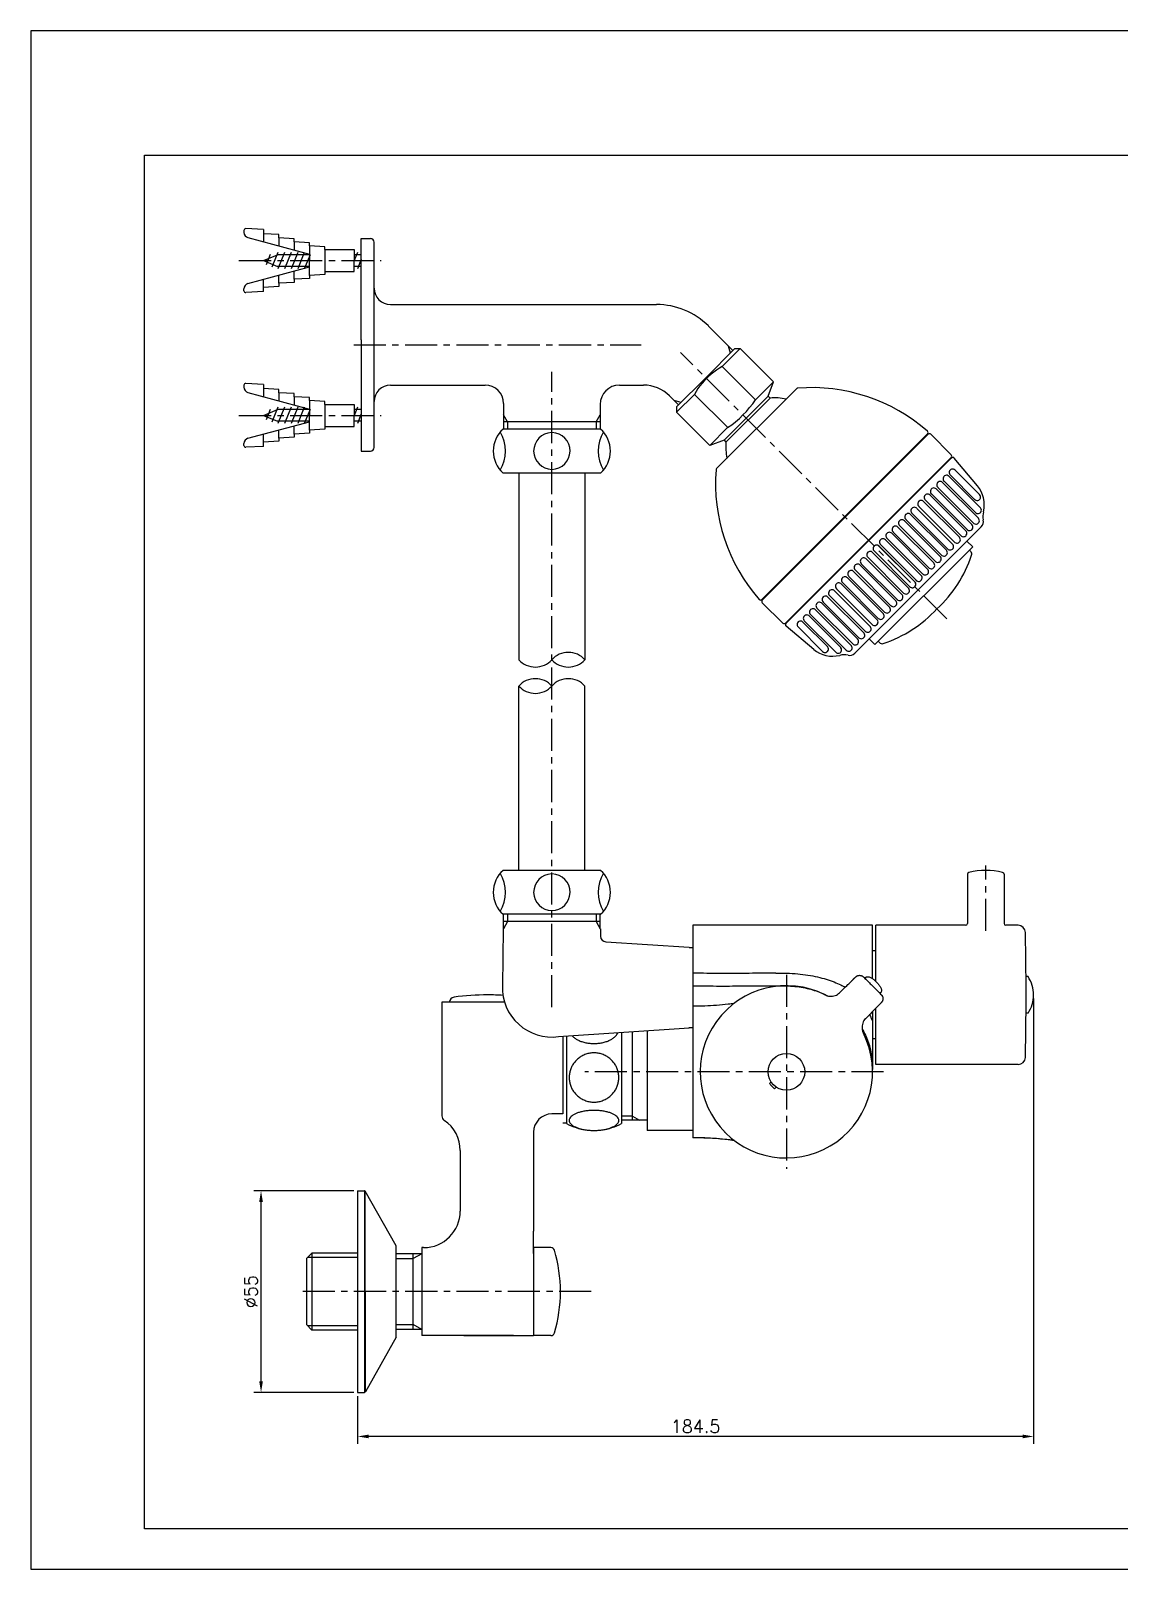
# Model space of a CAD drawing. Extents: x 0 to 594, y 0 to 420.
# Drawn here: x 0 to 297, y 0 to 420 of the extents above; entities that cross this region are included whole.
import ezdxf

# ---------------------------------------------------------------- set-up
doc = ezdxf.new("R2010")
doc.units = 0
doc.header["$LTSCALE"] = 7
doc.header["$MEASUREMENT"] = 0
doc.linetypes.add('CENTER', pattern=[2, 1.25, -0.25, 0.25, -0.25])
doc.layers.get('0').update_dxf_attribs({"color": 2, "linetype": 'CONTINUOUS'})
doc.layers.get('DEFPOINTS').update_dxf_attribs({"linetype": 'CONTINUOUS'})
for name, color, linetype in [('CL', 1, 'CENTER'), ('D', 2, 'CONTINUOUS'), ('DWG', 7, 'CONTINUOUS')]:
    doc.layers.add(name, color=color, linetype=linetype)
doc.styles.add('GHS', font='romans', dxfattribs={"bigfont": 'ghs'})

msp = doc.modelspace()

# ---------------------------------------------------------------- linework, layer by layer
at = {"color": 4}
for p, q in [((31, 386), (580, 386)), ((31, 11), (31, 386)), ((580, 11), (31, 11))]:
    msp.add_line(p, q, dxfattribs=at)
for p, q in [((58.16, 365.48), (58.16, 364.97)), ((63.48, 365.71), (58.69, 365.98)), ((63.48, 365.71), (63.48, 362.38)), ((59.27, 363.52), (76.03, 358.99)), ((67.66, 364.34), (63.48, 364.57)), ((67.66, 363.45), (67.66, 364.34)), ((67.66, 363.45), (67.66, 361.25)), ((71.84, 363.21), (67.66, 363.45)), ((71.84, 362.34), (71.84, 363.21)), ((71.84, 362.34), (71.84, 363.21)), ((76.03, 362.11), (71.84, 362.34)), ((76.03, 362.11), (71.84, 362.34)), ((71.84, 362.34), (71.84, 360.12)), ((76.03, 361.29), (76.03, 362.11)), ((76.03, 361.29), (76.03, 357.26)), ((80.22, 361.06), (76.03, 361.29)), ((63.47, 357.26), (67.33, 358.86)), ((63.47, 357.26), (67.33, 355.66)), ((65.35, 358.9), (64.21, 356.08)), ((67.4, 359.51), (65.76, 355.44)), ((76.03, 358.86), (67.33, 358.86)), ((69.21, 359.51), (67.4, 355.01)), ((71.02, 359.51), (69.21, 355.01)), ((72.83, 359.51), (71.02, 355.01)), ((74.64, 359.51), (72.83, 355.01)), ((76.19, 358.86), (74.64, 355.01)), ((76.03, 353.22), (76.03, 357.26)), ((80.22, 360.26), (80.22, 361.06)), ((80.22, 360.26), (88.22, 360.26)), ((80.22, 360.26), (80.22, 354.26)), ((88.22, 360.26), (88.22, 357.26)), ((89.12, 359.51), (88.22, 357.26)), ((90.18, 358.86), (88.22, 358.86)), ((88.22, 354.26), (88.22, 357.26)), ((90.18, 357.65), (89.12, 355.01)), ((59.27, 350.99), (76.03, 355.52)), ((76.03, 355.66), (67.33, 355.66)), ((67.66, 351.06), (67.66, 353.26)), ((71.84, 352.17), (71.84, 354.39)), ((80.22, 353.45), (76.03, 353.22)), ((76.03, 353.22), (76.03, 352.41)), ((80.22, 354.26), (80.22, 353.45)), ((80.22, 354.26), (88.22, 354.26)), ((90.18, 355.66), (88.22, 355.66)), ((58.16, 349.03), (58.16, 349.55)), ((63.48, 348.8), (58.69, 348.53)), ((67.66, 350.17), (63.47, 349.94)), ((63.48, 348.8), (63.48, 352.13)), ((71.84, 351.3), (67.66, 351.06)), ((67.66, 351.06), (67.66, 350.17)), ((76.03, 352.41), (71.84, 352.17)), ((71.84, 352.17), (71.84, 351.3)), ((190.92, 332.01), (190.42, 333.87)), ((63.48, 323.45), (58.69, 323.72)), ((63.48, 323.45), (63.48, 320.13)), ((58.16, 323.22), (58.16, 322.71)), ((59.27, 321.26), (76.03, 316.74)), ((67.66, 322.08), (63.48, 322.32)), ((67.66, 321.19), (67.66, 322.08)), ((67.66, 321.19), (67.66, 319)), ((71.84, 320.96), (67.66, 321.19)), ((71.84, 320.09), (71.84, 320.96)), ((76.03, 319.85), (71.84, 320.09)), ((71.84, 320.09), (71.84, 317.87)), ((76.03, 319.04), (76.03, 319.85)), ((63.47, 315), (67.33, 316.6)), ((63.47, 315), (67.33, 313.4)), ((65.35, 316.64), (64.21, 313.83)), ((67.4, 317.25), (65.76, 313.19)), ((76.03, 316.6), (67.33, 316.6)), ((69.21, 317.25), (67.4, 312.75)), ((71.02, 317.25), (69.21, 312.75)), ((72.83, 317.25), (71.02, 312.75)), ((74.64, 317.25), (72.83, 312.75)), ((76.19, 316.6), (74.64, 312.75)), ((76.03, 319.04), (76.03, 315)), ((80.22, 318.8), (76.03, 319.04)), ((76.03, 310.96), (76.03, 315)), ((80.22, 318), (80.22, 318.8)), ((80.22, 318), (80.22, 312)), ((80.22, 318), (88.22, 318)), ((88.22, 318), (88.22, 315)), ((89.12, 317.25), (88.22, 315)), ((90.18, 316.6), (88.22, 316.6)), ((88.22, 312), (88.22, 315)), ((90.18, 315.39), (89.12, 312.75)), ((130.08, 313.26), (128.98, 315.16)), ((154.28, 313.26), (155.38, 315.16)), ((177.43, 318.52), (175.57, 319.02)), ((59.27, 308.74), (76.03, 313.27)), ((76.03, 313.4), (67.33, 313.4)), ((67.66, 308.81), (67.66, 311)), ((71.84, 309.91), (71.84, 312.13)), ((80.22, 311.2), (76.03, 310.96)), ((76.03, 310.96), (76.03, 310.15)), ((80.22, 312), (88.22, 312)), ((80.22, 312), (80.22, 311.2)), ((90.18, 313.4), (88.22, 313.4)), ((130.08, 313.26), (130.08, 311.26)), ((154.28, 313.26), (154.28, 311.26)), ((58.16, 306.78), (58.16, 307.29)), ((67.66, 307.92), (63.47, 307.68)), ((63.48, 306.55), (63.48, 309.87)), ((71.84, 309.05), (67.66, 308.81)), ((67.66, 308.81), (67.66, 307.92)), ((76.03, 310.15), (71.84, 309.91)), ((71.84, 309.91), (71.84, 309.05)), ((63.48, 306.55), (58.69, 306.28)), ((259.11, 289.8), (250.53, 298.39)), ((257.64, 291.97), (250.88, 298.74)), ((258.9, 293.37), (252.21, 300.06)), ((256.83, 285.16), (247.07, 294.92)), ((257.32, 285.51), (247.49, 295.35)), ((258.58, 286.91), (248.82, 296.68)), ((257.85, 288.4), (249.2, 297.06)), ((252.13, 280.32), (242.3, 290.16)), ((253.39, 281.72), (243.63, 291.49)), ((253.89, 282.08), (244.06, 291.92)), ((255.15, 283.48), (245.39, 293.25)), ((255.57, 283.76), (245.74, 293.6)), ((248.14, 276.47), (238.38, 286.24)), ((248.59, 276.78), (238.76, 286.62)), ((249.85, 278.18), (240.09, 287.94)), ((250.27, 278.46), (240.44, 288.3)), ((251.53, 279.86), (241.76, 289.62)), ((243.45, 271.64), (233.62, 281.48)), ((244.71, 273.04), (234.95, 282.81)), ((245.13, 273.32), (235.3, 283.16)), ((246.39, 274.72), (236.63, 284.48)), ((246.88, 275.07), (237.05, 284.91)), ((239.56, 267.75), (229.72, 277.58)), ((239.89, 268.22), (230.12, 277.98)), ((241.29, 269.48), (231.45, 279.31)), ((241.22, 269.55), (231.46, 279.32)), ((241.69, 269.88), (231.86, 279.72)), ((242.95, 271.28), (233.19, 281.05)), ((236.12, 264.31), (226.28, 274.14)), ((236.4, 264.73), (226.63, 274.49)), ((237.8, 265.99), (227.96, 275.82)), ((238.16, 266.49), (228.39, 276.25)), ((230.98, 259.17), (221.15, 269)), ((231.26, 259.59), (221.5, 269.35)), ((232.66, 260.85), (222.82, 270.68)), ((232.97, 261.3), (223.2, 271.06)), ((234.37, 262.56), (224.53, 272.39)), ((234.72, 263.05), (224.96, 272.81)), ((227.36, 255.55), (217.52, 265.38)), ((227.72, 256.05), (217.95, 265.81)), ((229.12, 257.31), (219.28, 267.14)), ((229.58, 257.91), (219.82, 267.68)), ((222.53, 250.86), (212.76, 260.62)), ((223.93, 252.12), (214.09, 261.95)), ((224.28, 252.61), (214.52, 262.37)), ((225.68, 253.87), (215.84, 263.7)), ((225.96, 254.29), (216.19, 264.05)), ((216.07, 250.55), (209.38, 257.24)), ((217.47, 251.8), (210.71, 258.56)), ((219.64, 250.33), (211.06, 258.91)), ((221.04, 251.59), (212.38, 260.24))]:
    msp.add_line(p, q)
at = {"color": 7, "linetype": 'Continuous'}
for p, q in [((180.68, 175.79), (180.68, 117.79)), ((229.68, 175.79), (180.68, 175.79)), ((229.68, 161.21), (229.68, 175.79)), ((227.83, 161.54), (227.61, 161.32)), ((227.62, 161.32), (227.8, 161.5)), ((227.83, 161.54), (227.8, 161.5)), ((231.71, 157.22), (231.89, 157.41)), ((231.72, 157.22), (231.93, 157.43)), ((231.89, 157.41), (231.93, 157.43)), ((229.68, 152.24), (229.68, 137.04)), ((168.18, 147.02), (168.18, 119.79)), ((146.19, 145.56), (146.19, 121.66)), ((161.19, 146.56), (161.19, 121.66)), ((164.19, 122.57), (164.19, 146.76)), ((201.54, 132.56), (202.01, 133.03)), ((202.95, 131.14), (203.43, 131.62)), ((168.18, 122.57), (161.19, 122.57)), ((146.19, 121.79), (145.19, 121.79)), ((180.68, 119.79), (168.18, 119.79)), ((75.19, 84.79), (75.19, 66.79)), ((76.69, 86.29), (76.69, 65.29))]:
    msp.add_line(p, q, dxfattribs=at)
at = {"color": 2, "linetype": 'Continuous'}
for p, q in [((164.19, 123.69), (161.19, 123.69)), ((89.19, 85.09), (75.49, 85.09)), ((89.19, 66.49), (75.49, 66.49))]:
    msp.add_line(p, q, dxfattribs=at)
at = {"color": 7}
for p, q in [((76.69, 86.29), (75.19, 84.79)), ((89.19, 86.29), (76.69, 86.29)), ((75.19, 66.79), (76.69, 65.29)), ((89.19, 65.29), (76.69, 65.29))]:
    msp.add_line(p, q, dxfattribs=at)
msp.add_lwpolyline([(594, 0), (594, 420), (0, 420), (0, 0)], close=True)
at = {"color": 7, "linetype": 'Continuous'}
msp.add_circle((206.18, 135.79), 5, dxfattribs=at)
for centre, radius, start, end in [((58.66, 365.48), 0.5, 86.7751, 180), ((59.66, 364.97), 1.5, 180, 254.8796), ((59.66, 349.55), 1.5, 105.1204, 180), ((58.66, 349.03), 0.5, 180, 273.2249), ((58.66, 323.22), 0.5, 86.7751, 180), ((59.66, 322.71), 1.5, 180, 254.8796), ((59.66, 307.29), 1.5, 105.1204, 180), ((58.66, 306.78), 0.5, 180, 273.2249), ((249.86, 297.72), 0.942, 45, 231.1055), ((251.54, 299.4), 0.942, 45, 231.1055), ((246.4, 294.26), 0.942, 45, 231.1055), ((248.15, 296.01), 0.942, 45, 231.1055), ((241.1, 288.96), 0.942, 45, 231.1055), ((242.96, 290.82), 0.942, 45, 231.1055), ((244.72, 292.58), 0.942, 45, 231.1055), ((258.23, 292.71), 0.942, 218.8945, 45), ((237.71, 285.57), 0.942, 45, 231.1055), ((239.42, 287.28), 0.942, 45, 231.1055), ((257.91, 286.25), 0.942, 218.8945, 45), ((258.45, 289.13), 0.942, 218.8945, 45), ((234.28, 282.14), 0.942, 45, 231.1055), ((235.96, 283.82), 0.942, 45, 231.1055), ((252.72, 281.06), 0.942, 218.8945, 45), ((254.48, 282.82), 0.942, 218.8945, 45), ((256.16, 284.5), 0.942, 218.8945, 45), ((229.06, 276.92), 0.942, 38.8945, 225), ((230.79, 278.65), 0.942, 38.8945, 225), ((230.79, 278.65), 0.942, 45, 231.1055), ((232.52, 280.38), 0.942, 45, 231.1055), ((249.18, 277.52), 0.942, 218.8945, 45), ((250.86, 279.19), 0.942, 218.8945, 45), ((225.62, 273.48), 0.942, 38.8945, 225), ((227.3, 275.16), 0.942, 38.8945, 225), ((244.04, 272.38), 0.942, 218.8945, 45), ((245.72, 274.06), 0.942, 218.8945, 45), ((247.47, 275.81), 0.942, 218.8945, 45), ((220.48, 268.34), 0.942, 38.8945, 225), ((222.16, 270.02), 0.942, 38.8945, 225), ((223.87, 271.73), 0.942, 38.8945, 225), ((240.55, 268.89), 0.942, 218.8945, 45), ((240.55, 268.89), 0.942, 225, 51.1055), ((242.28, 270.62), 0.942, 218.8945, 45), ((216.86, 264.72), 0.942, 38.8945, 225), ((218.62, 266.48), 0.942, 38.8945, 225), ((237.06, 265.4), 0.942, 225, 51.1055), ((238.82, 267.16), 0.942, 225, 51.1055), ((211.72, 259.58), 0.942, 38.8945, 225), ((213.43, 261.29), 0.942, 38.8945, 225), ((215.18, 263.04), 0.942, 38.8945, 225), ((231.92, 260.26), 0.942, 225, 51.1055), ((233.63, 261.97), 0.942, 225, 51.1055), ((235.38, 263.72), 0.942, 225, 51.1055), ((210.04, 257.9), 0.942, 38.8945, 225), ((228.38, 256.72), 0.942, 225, 51.1055), ((230.25, 258.58), 0.942, 225, 51.1055), ((223.19, 251.53), 0.942, 225, 51.1055), ((224.94, 253.28), 0.942, 225, 51.1055), ((226.62, 254.96), 0.942, 225, 51.1055), ((216.73, 251.21), 0.942, 225, 51.1055), ((220.31, 250.99), 0.942, 225, 51.1055)]:
    msp.add_arc(centre, radius, start, end)
for centre, radius, start, end in [((206.18, 135.79), 23.51, 63.3972, 26.6026), ((153.69, 135.79), 16, 242.0473, 262.4662), ((153.69, 135.79), 16, 277.5338, 297.9532)]:
    msp.add_arc(centre, radius, start, end, dxfattribs=at)
for points in [[(192, 162.68), (188.26, 162.67), (184.49, 162.68), (180.68, 162.69)], [(203.3, 162.71), (199.76, 162.69), (196.02, 162.68), (192, 162.68)], [(220.68, 157.35), (221.77, 158.43), (222.94, 159.59), (224.02, 160.66)], [(224.02, 160.66), (224.13, 160.76), (224.29, 160.92), (224.44, 161.07), (224.58, 161.2), (224.7, 161.32), (224.81, 161.43), (224.91, 161.52), (224.99, 161.59), (225.06, 161.65), (225.12, 161.71), (225.18, 161.76), (225.26, 161.83), (225.39, 161.91), (225.58, 162.01), (225.8, 162.08), (226.04, 162.13), (226.3, 162.13), (226.57, 162.08), (226.83, 161.98), (227.08, 161.83), (227.23, 161.7)], [(224.02, 160.66), (224.13, 160.76), (224.29, 160.92), (224.44, 161.07), (224.58, 161.2), (224.7, 161.32), (224.81, 161.43), (224.91, 161.52), (224.99, 161.59), (225.06, 161.65), (225.12, 161.71), (225.18, 161.76), (225.23, 161.8)], [(225.23, 161.8), (225.26, 161.83), (225.39, 161.91), (225.58, 162.01), (225.8, 162.08), (226.04, 162.13), (226.3, 162.13), (226.57, 162.08), (226.83, 161.98), (227.08, 161.83)], [(227.08, 161.83), (227.23, 161.7)], [(227.23, 161.7), (228.02, 160.92), (228.89, 160.05), (229.67, 159.27)], [(227.8, 161.5), (227.66, 161.28)], [(227.83, 161.54), (227.86, 161.57), (228.06, 161.69), (228.29, 161.75), (228.54, 161.75), (228.81, 161.68), (229.12, 161.55), (229.48, 161.35), (229.84, 161.1), (230.2, 160.81), (230.55, 160.49), (230.89, 160.15), (231.21, 159.8), (231.49, 159.44), (231.75, 159.08), (231.95, 158.72), (232.08, 158.42), (232.14, 158.15), (232.15, 157.89), (232.08, 157.66), (231.96, 157.47), (231.93, 157.43)], [(180.68, 159.24), (187.99, 159.22), (195.02, 159.23), (201.78, 159.25)], [(216.71, 156.81), (217.3, 156.57), (218.04, 156.43), (218.79, 156.44), (219.51, 156.61), (220.17, 156.94), (220.68, 157.35)], [(229.67, 159.27), (230.45, 158.5), (231.32, 157.62), (232.09, 156.84)], [(232.09, 156.84), (232.21, 156.71), (232.36, 156.48), (232.46, 156.23), (232.51, 155.98), (232.53, 155.74), (232.5, 155.51), (232.45, 155.29), (232.37, 155.1), (232.28, 154.95), (232.2, 154.83), (232.13, 154.76), (232.08, 154.69), (232.01, 154.62), (231.94, 154.54), (231.85, 154.45), (231.75, 154.34), (231.63, 154.21), (231.49, 154.07), (231.34, 153.92), (231.17, 153.75), (231.05, 153.63)], [(231.68, 157.26), (231.89, 157.41)], [(232.09, 156.84), (232.15, 156.78)], [(232.15, 156.78), (232.21, 156.71)], [(232.21, 156.71), (232.36, 156.48), (232.46, 156.23), (232.51, 155.98), (232.53, 155.74), (232.5, 155.51), (232.45, 155.29), (232.37, 155.1), (232.28, 154.95), (232.22, 154.87)], [(231.05, 153.63), (229.98, 152.55), (228.82, 151.37), (227.74, 150.28)], [(232.22, 154.87), (232.2, 154.83), (232.13, 154.76), (232.08, 154.69), (232.01, 154.62), (231.94, 154.54), (231.85, 154.45), (231.75, 154.34), (231.63, 154.21), (231.49, 154.07), (231.34, 153.92), (231.17, 153.75), (231.05, 153.63)], [(227.74, 150.28), (227.34, 149.78), (227.01, 149.11), (226.84, 148.39), (226.83, 147.64), (226.97, 146.9), (227.2, 146.32)], [(227.5, 150.01), (227.47, 149.97)], [(227.62, 150.15), (227.5, 150.01)], [(227.64, 150.17), (227.62, 150.15)], [(153.69, 140.97), (152.53, 140.87), (151.42, 140.58), (150.37, 140.1), (149.41, 139.45), (148.6, 138.67), (147.94, 137.79), (147.45, 136.84), (147.11, 135.83), (146.94, 134.77), (146.94, 133.71), (147.11, 132.66), (147.45, 131.64), (147.94, 130.69), (148.6, 129.81), (149.41, 129.03), (150.37, 128.38), (151.42, 127.91), (152.53, 127.61), (153.69, 127.52)], [(153.69, 127.52), (154.84, 127.61), (155.95, 127.91), (157, 128.38), (157.96, 129.03), (158.77, 129.81), (159.43, 130.69), (159.92, 131.64), (160.26, 132.66), (160.43, 133.71), (160.43, 134.77), (160.26, 135.83), (159.92, 136.84), (159.43, 137.79), (158.77, 138.67), (157.96, 139.45), (157, 140.1), (155.95, 140.58), (154.84, 140.87), (153.69, 140.97)], [(229.36, 140.65), (229.47, 140.01), (229.61, 138.74)], [(229.61, 138.74), (229.63, 138.52), (229.68, 137.04)], [(229.68, 140.72), (229.68, 140.24), (229.68, 139.34), (229.68, 138.75)], [(201.54, 132.56), (202.24, 131.85), (202.95, 131.14)], [(153.69, 125.27), (152.53, 125.23), (151.42, 125.11), (150.37, 124.91), (149.41, 124.65), (148.6, 124.33), (147.94, 123.97), (147.45, 123.59), (147.11, 123.17), (146.94, 122.75), (146.94, 122.31), (147.11, 121.88), (147.45, 121.47), (147.94, 121.08), (148.6, 120.73), (149.41, 120.41), (150.37, 120.14), (151.42, 119.95), (151.58, 119.93)], [(155.79, 119.93), (155.95, 119.95), (157, 120.14), (157.96, 120.41), (158.77, 120.73), (159.43, 121.08), (159.92, 121.47), (160.26, 121.88), (160.43, 122.31), (160.43, 122.75), (160.26, 123.17), (159.92, 123.59), (159.43, 123.97), (158.77, 124.33), (157.96, 124.65), (157, 124.91), (155.95, 125.11), (154.84, 125.23), (153.69, 125.27)], [(151.58, 119.93), (152.53, 119.83), (153.69, 119.79)], [(153.69, 119.79), (154.84, 119.83), (155.79, 119.93)], [(189.44, 119.29), (189.18, 119.36)]]:
    msp.add_spline(points, degree=3, dxfattribs=at)
for points, knots in [([(203.3, 162.71), (204.3, 162.72), (206.3, 162.74), (209.23, 162.58), (212.03, 162.24), (214.64, 161.74), (217.01, 161.1), (219.13, 160.37), (220.84, 159.62), (221.84, 159.1), (222.22, 158.88)], [0, 0, 0, 0, 2.999178, 5.981348, 8.797691, 11.468286, 13.927262, 16.164667, 18.194335, 19.526325, 19.526325, 19.526325, 19.526325]), ([(201.78, 159.25), (202.48, 159.26), (203.94, 159.28), (206.19, 159.29), (208.49, 159.14), (210.72, 158.82), (212.81, 158.35), (214.74, 157.75), (216.26, 157.12), (217.14, 156.69), (217.43, 156.54)], [0, 0, 0, 0, 2.093364, 4.378042, 6.730309, 9.016746, 11.128778, 13.136561, 15.087376, 16.068365, 16.068365, 16.068365, 16.068365]), ([(180.68, 153.79), (181.76, 153.8), (183.9, 153.82), (187.11, 154), (189.8, 154.25), (191.41, 154.44), (191.96, 154.51)], [0, 0, 0, 0, 3.218712, 6.433445, 9.649372, 11.30478, 11.30478, 11.30478, 11.30478]), ([(229.68, 149.73), (229.52, 150.16), (229.28, 150.76), (229.02, 151.34), (228.94, 151.49)], [0, 0, 0, 0, 1.397018, 1.912917, 1.912917, 1.912917, 1.912917]), ([(226.83, 147.6), (227.16, 147.02), (227.93, 145.52), (228.83, 143.2), (229.2, 141.43), (229.36, 140.65)], [7.388716, 7.388716, 7.388716, 7.388716, 9.380059, 12.439528, 14.811295, 14.811295, 14.811295, 14.811295]), ([(147.69, 145.66), (147.77, 145.57), (148.05, 145.28), (148.61, 144.84), (149.43, 144.38), (150.38, 144), (151.43, 143.72), (152.54, 143.55), (153.3, 143.52), (153.69, 143.51)], [10.61415, 10.61415, 10.61415, 10.61415, 10.977154, 11.8137, 12.753121, 13.782109, 14.870194, 16.000582, 17.15268, 17.15268, 17.15268, 17.15268]), ([(153.69, 143.51), (154.07, 143.52), (154.83, 143.55), (155.94, 143.72), (156.99, 144), (157.94, 144.38), (158.76, 144.84), (159.42, 145.36), (159.92, 145.91), (160.15, 146.31), (160.23, 146.49)], [0, 0, 0, 0, 1.152098, 2.282486, 3.370572, 4.399559, 5.33898, 6.175526, 6.926586, 7.539695, 7.539695, 7.539695, 7.539695]), ([(192.04, 117.01), (191.33, 117.11), (189.13, 117.39), (185.35, 117.71), (182.26, 117.76), (180.68, 117.79)], [1.763906, 1.763906, 1.763906, 1.763906, 3.904234, 8.418837, 13.154459, 13.154459, 13.154459, 13.154459]), ([(191.96, 117.07), (191.41, 117.14), (189.8, 117.33), (187.11, 117.57), (183.9, 117.76), (181.76, 117.78), (180.68, 117.79)], [3.726326, 3.726326, 3.726326, 3.726326, 5.37959, 8.599383, 11.814144, 15.031262, 15.031262, 15.031262, 15.031262])]:
    msp.add_open_spline(points, degree=3, knots=knots, dxfattribs=at)
msp.add_open_spline([(229.69, 137.04), (229.69, 136.85), (229.69, 136.66), (229.68, 136.46)], degree=3, dxfattribs=at)
at = {"layer": 'CL'}
for p, q in [((56.8, 357.26), (95.63, 357.26)), ((88.12, 334.26), (166.56, 334.26)), ((249.98, 259.46), (177.31, 332.13)), ((142.18, 153.45), (142.18, 326.9)), ((56.8, 315), (95.63, 315)), ((260.58, 174.27), (260.58, 192.14)), ((206.18, 162.29), (206.18, 109.29)), ((232.68, 135.79), (151.18, 135.79)), ((152.94, 75.79), (73.37, 75.79))]:
    msp.add_line(p, q, dxfattribs=at)
at = {"layer": 'D', "ltscale": 0.7}
for p, q in [((130.08, 176.79), (128.96, 174.85)), ((130.08, 178.79), (130.08, 176.79)), ((154.28, 178.79), (154.28, 176.79)), ((154.28, 176.79), (155.41, 174.85)), ((273.62, 155.79), (273.62, 34.25)), ((164.19, 123.69), (166.13, 122.57)), ((88.19, 103.29), (60.83, 103.29)), ((91.04, 103.29), (91.04, 48.29)), ((91.3, 48.44), (91.28, 103.18)), ((62.83, 51.29), (62.83, 100.29)), ((88.19, 48.29), (60.83, 48.29)), ((89.19, 47.29), (89.19, 34.25)), ((270.62, 36.25), (92.19, 36.25))]:
    msp.add_line(p, q, dxfattribs=at)
at = {"layer": 'D', "color": 7}
msp.add_line((89.19, 103.29), (89.19, 48.29), dxfattribs=at)
at = {"layer": 'D'}
for p, q in [((99.69, 84.79), (104.35, 84.79)), ((106.69, 86.14), (104.35, 84.79)), ((99.69, 66.79), (104.35, 66.79)), ((106.69, 65.44), (104.35, 66.79))]:
    msp.add_line(p, q, dxfattribs=at)
for centre, start, end in [((137.68, 252.35), 222.075, 317.925), ((146.68, 244.23), 42.075, 137.925), ((146.68, 252.35), 222.075, 317.925), ((137.68, 237.06), 42.075, 137.925), ((137.68, 245.18), 222.075, 317.925), ((146.68, 237.06), 42.075, 137.925)]:
    msp.add_arc(centre, 6.06, start, end, dxfattribs=at)
at = {"layer": 'D', "ltscale": 0.7}
for points in [[(63.33, 100.29), (62.33, 100.29), (62.83, 103.29)], [(63.33, 51.29), (62.33, 51.29), (62.83, 48.29)], [(92.19, 36.75), (92.19, 35.75), (89.19, 36.25)], [(270.62, 36.75), (270.62, 35.75), (273.62, 36.25)]]:
    msp.add_solid(points, dxfattribs=at)
at = {"layer": 'DEFPOINTS', "color": 0, "linetype": 'ByBlock'}
msp.add_point((89.19, 103.29), dxfattribs=at)
msp.add_point((89.19, 103.29), dxfattribs=at)
at = {"layer": 'DWG'}
for p, q in [((90.18, 335.66), (90.18, 363.26)), ((90.18, 363.26), (92.68, 363.26)), ((93.68, 306.26), (93.68, 362.26)), ((98.18, 345.26), (170.75, 345.26)), ((191.6, 332.69), (184.89, 339.4)), ((90.18, 335.66), (90.18, 305.26)), ((192.13, 333.22), (184.18, 325.27)), ((193.55, 333.22), (188.7, 328.37)), ((192.13, 333.22), (193.55, 333.22)), ((202.64, 324.14), (193.55, 333.22)), ((197.78, 319.28), (188.7, 328.37)), ((176.22, 317.31), (184.18, 325.26)), ((202.63, 324.13), (197.78, 319.28)), ((201.22, 320.24), (202.63, 324.13)), ((98.18, 323.26), (123.98, 323.26)), ((160.63, 323.26), (167.19, 323.26)), ((176.75, 317.84), (174.26, 320.33)), ((176.22, 315.89), (181.07, 320.74)), ((190.16, 311.66), (181.07, 320.74)), ((187.14, 300.48), (208.95, 322.29)), ((189.19, 308.22), (201.22, 320.24)), ((189.69, 307.72), (201.72, 319.74)), ((201.22, 320.24), (201.72, 319.74)), ((128.98, 318.26), (128.98, 311.26)), ((155.38, 318.01), (155.38, 311.26)), ((176.22, 317.31), (176.22, 315.89)), ((185.31, 306.81), (176.22, 315.89)), ((155.48, 311.26), (128.89, 311.26)), ((155.38, 313.26), (128.98, 313.26)), ((185.3, 306.8), (190.15, 311.65)), ((189.19, 308.22), (185.3, 306.8)), ((189.19, 308.22), (189.69, 307.72)), ((244.7, 309.95), (199.48, 264.74)), ((199.61, 264.58), (244.86, 309.83)), ((251.16, 304.25), (245.57, 309.83)), ((90.18, 305.26), (92.68, 305.26)), ((251.16, 303.54), (205.9, 258.28)), ((251.26, 303.37), (206.07, 258.18)), ((258.32, 295.8), (252, 303.33)), ((155.48, 299.26), (128.89, 299.26)), ((133.18, 299.26), (133.18, 248.29)), ((151.18, 299.26), (151.18, 248.29)), ((224.84, 250.07), (259.37, 284.6)), ((257.02, 279.14), (230.3, 252.42)), ((257.02, 279.14), (255.44, 280.68)), ((256.47, 277.86), (256.11, 278.23)), ((205.19, 258.28), (199.61, 263.87)), ((213.64, 251.12), (206.11, 257.44)), ((230.3, 252.42), (228.76, 254)), ((231.58, 252.97), (231.22, 253.33)), ((133.18, 190.79), (133.18, 241.12)), ((151.18, 190.79), (151.18, 241.12)), ((155.48, 190.79), (128.89, 190.79)), ((255.58, 189.76), (255.58, 176.29)), ((265.58, 189.76), (265.58, 176.29)), ((155.48, 178.79), (128.89, 178.79)), ((128.96, 174.79), (128.96, 178.79)), ((155.41, 176.79), (128.96, 176.79)), ((155.41, 174.79), (155.41, 178.79)), ((128.93, 174.79), (128.69, 159.21)), ((128.96, 174.79), (128.93, 174.79)), ((155.43, 174.79), (155.41, 174.79)), ((155.43, 174.79), (155.47, 172.78)), ((255.08, 175.79), (230.58, 175.79)), ((230.58, 160.46), (230.58, 175.79)), ((269.41, 175.79), (266.08, 175.79)), ((156.87, 171.31), (179.68, 169.79)), ((179.68, 169.69), (179.68, 169.79)), ((179.68, 169.69), (180.68, 169.69)), ((230.58, 168.79), (229.68, 168.79)), ((272.12, 161.79), (271.58, 161.79)), ((112.19, 154.79), (112.19, 151.79)), ((112.19, 154.79), (112.19, 151.79)), ((129.29, 154.79), (112.19, 154.79)), ((112.19, 154.79), (112.19, 123.78)), ((230.58, 137.79), (230.58, 153.15)), ((271.58, 152.79), (271.58, 152.98)), ((272.12, 151.79), (271.58, 151.79)), ((143.98, 145.41), (179.68, 147.79)), ((179.68, 147.89), (180.68, 147.89)), ((179.68, 147.79), (179.68, 147.89)), ((145.19, 145.49), (145.19, 124.29)), ((230.58, 144.79), (229.68, 144.79)), ((269.41, 137.79), (230.58, 137.79)), ((145.19, 124.29), (142.19, 124.29)), ((146.19, 125.29), (146.19, 121.97)), ((137.19, 119.29), (137.19, 92.29)), ((117.19, 114.29), (117.19, 97.79)), ((89.19, 103.29), (91.04, 103.29)), ((99.69, 88.26), (91.28, 103.18)), ((99.69, 63.32), (99.69, 88.26)), ((137.19, 87.29), (137.19, 92.29)), ((106.69, 86.14), (99.69, 86.14)), ((104.35, 65.44), (104.35, 86.14)), ((107.19, 87.79), (106.69, 87.79)), ((106.69, 87.79), (106.69, 63.79)), ((137.19, 87.79), (137.19, 63.79)), ((141.94, 87.79), (137.19, 87.79)), ((137.19, 86.19), (137.19, 87.29)), ((137.19, 86.79), (137.19, 86.19)), ((99.69, 63.32), (91.3, 48.44)), ((106.69, 65.44), (99.69, 65.44)), ((131.69, 63.79), (106.69, 63.79)), ((118.19, 63.79), (137.19, 63.79)), ((141.94, 63.79), (137.19, 63.79)), ((89.19, 48.29), (91.04, 48.29))]:
    msp.add_line(p, q, dxfattribs=at)
for centre, radius, start, end in [((92.68, 362.26), 1, 0, 90), ((98.18, 349.76), 4.5, 180, 270), ((170.75, 325.26), 20, 45, 90), ((198.75, 310.69), 20.34, 119.6321, 140.538), ((198.75, 310.69), 20.34, 129.462, 150.3679), ((98.18, 318.76), 4.5, 90, 180), ((123.98, 318.26), 5, 0, 90), ((160.63, 318.01), 5.25, 90, 180), ((167.19, 313.26), 10, 45, 90), ((173.56, 335.88), 29.37, 304.4045, 325.5778), ((202.99, 306.45), 13.35, 76.5097, 95.4535), ((209.31, 321.94), 0.5, 94.507, 135), ((213.04, 274.58), 48, 48.7698, 94.507), ((134.18, 305.26), 8, 131.4096, 228.5904), ((150.18, 305.26), 8, 311.4096, 48.5904), ((119.57, 305.26), 10, 328.626, 31.374), ((142.24, 305.28), 5.02, 91.3434, 269.3641), ((142.13, 305.28), 5.02, 270.6359, 88.6566), ((164.8, 305.26), 10, 148.626, 211.374), ((202.98, 306.45), 13.35, 174.5465, 193.4903), ((244.35, 310.31), 0.5, 315, 48.7698), ((245.22, 309.48), 0.5, 45, 135), ((92.68, 306.26), 1, 270, 0), ((250.8, 303.89), 0.5, 315, 45), ((251.62, 303.01), 0.5, 40, 135), ((234.85, 296.4), 48, 175.493, 221.2302), ((187.5, 300.13), 0.5, 135, 175.493), ((252.19, 290.66), 8, 345.8911, 40), ((257.96, 286.02), 2, 315, 12.1217), ((264.8, 287.49), 5, 165.8911, 192.1217), ((255.77, 277.15), 1, 341.6629, 45), ((223.78, 287.75), 34.7, 312.5597, 341.6629), ((199.13, 265.09), 0.5, 221.2302, 315), ((199.96, 264.22), 0.5, 135, 225), ((221.69, 285.66), 34.7, 288.3371, 317.4403), ((205.55, 258.64), 0.5, 225, 315), ((206.43, 257.82), 0.5, 135, 230), ((232.29, 253.67), 1, 225, 288.3371), ((218.78, 257.25), 8, 230, 284.1089), ((221.95, 244.64), 5, 77.8783, 104.1089), ((223.42, 251.48), 2, 257.8783, 315), ((134.18, 184.79), 8, 131.4096, 228.5904), ((119.57, 184.79), 10, 328.626, 31.374), ((142.24, 184.81), 5.02, 91.3434, 269.3641), ((142.13, 184.81), 5.02, 270.6359, 88.6566), ((164.8, 184.79), 10, 148.626, 211.374), ((150.18, 184.79), 8, 311.4096, 48.5904), ((256.08, 189.76), 0.5, 103.3424, 180), ((260.58, 170.79), 20, 76.6576, 103.3424), ((265.08, 189.76), 0.5, 0, 76.6576), ((156.97, 172.81), 1.5, 180.895, 266.1861), ((255.08, 176.29), 0.5, 270, 0), ((266.08, 176.29), 0.5, 180, 270), ((269.41, 173.79), 2, 1.2243, 90), ((-528.41, 156.74), 800, 0.00362, 1.22431), ((264.54, 156.79), 9.08, 0, 33.3985), ((115.69, 154.7), 1.5, 97.5497, 176.4142), ((124.69, 86.79), 70, 90, 97.5497), ((124.69, 86.79), 70, 86.5869, 90), ((124.69, 86.79), 70, 86.5869, 90), ((142.18, 158.79), 13.5, 178.2097, 277.6281), ((-528.41, 156.84), 800, 358.77569, 359.99638), ((264.54, 156.79), 9.08, 326.6015, 0), ((269.41, 139.79), 2, 270, 358.7757), ((113.69, 123.78), 1.5, 180, 235.5827), ((107.19, 114.29), 10, 0, 55.5827), ((142.19, 119.29), 5, 90, 180), ((91.04, 102.99), 0.3, 38.991, 90), ((107.19, 97.79), 10, 270, 0), ((141.94, 86.79), 1, 16.3827, 90), ((104.53, 75.79), 40, 343.6173, 16.3827), ((141.94, 64.79), 1, 270, 343.6173), ((91.04, 48.59), 0.3, 270, 330.5949)]:
    msp.add_arc(centre, radius, start, end, dxfattribs=at)

# ---------------------------------------------------------------- texts
at = {"layer": 'D', "ltscale": 0.7, "insert": (60.08, 75.79), "char_height": 3.5, "attachment_point": 5, "rotation": 90, "style": 'GHS'}
msp.add_mtext('%%c55', dxfattribs=at)
at = {"layer": 'D', "ltscale": 0.7, "insert": (181.4, 39), "char_height": 3.5, "attachment_point": 5, "style": 'GHS'}
msp.add_mtext('\\A1;184.5', dxfattribs=at)

doc.saveas('drawing.dxf')
